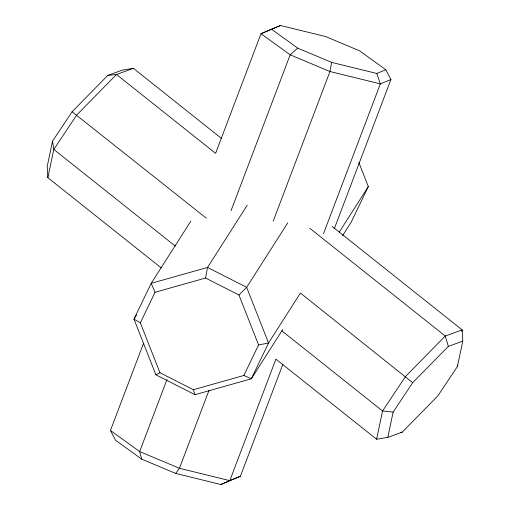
<?xml version="1.0" encoding="UTF-8"?>
<svg xmlns="http://www.w3.org/2000/svg" width="510" height="510" viewBox="0 0 510 510"><rect width="100%" height="100%" fill="white"/><g stroke="black" fill="none" stroke-linecap="round" stroke-linejoin="round"><path stroke-width="0.76" d="M161.249 267.903L47.844 177.678L47.213 166.438L52.562 141.117L72.088 111.76L107.769 75.41L116.49 74.486L215.602 153.338L260.98 33.73L271.498 29.223L297.674 48.118L331.634 62.386L329.964 71.521L273.181 221.2M282.712 329.562L251.322 378.79L243.869 375.468L193.366 389.716L159.981 372.733L140.352 322.824L155.053 292.281L205.555 278.033L207.532 267.438L247.197 205.243M47.844 177.678L53.811 149.43L52.562 141.117M376.59 439.225L382.557 410.977L405.444 376.584L445.243 336.039L462.156 329.893L462.787 341.126L457.438 366.454L437.911 395.811L402.231 432.155L387.791 437.401L376.59 439.225L275.91 359.123L229.812 480.637L220.843 484.5L175.689 473.427L141.729 459.153L115.553 440.257L110.453 430.485L143.495 343.389M387.791 437.401L393.14 412.08L412.673 382.723L448.347 346.373L462.787 341.126M461.837 331.417L462.156 329.893L332.137 226.446M166.929 379.663L139.651 451.56L141.729 459.153M231.017 210.745L290.177 54.806L297.674 48.118M208.953 390.481L179.437 468.282L175.689 473.427M323.55 233.554L380.339 83.876L376.788 73.459L331.634 62.386M220.843 484.5L240.395 476.27L282.859 364.344M334.299 228.773L390.921 79.515L385.821 69.742L359.646 50.847L325.686 36.573L280.532 25.5L271.498 29.223M243.869 375.468L258.57 344.926L238.948 295.016L205.555 278.033M358.81 162.384L368.316 186.558L351.09 222.347L342.573 235.697M190.861 221.136L151.196 283.33L133.977 319.113L155.869 374.793L194.986 394.683L251.322 378.79L268.541 343L300.416 293.027L412.673 382.723M136.54 315.084L133.977 319.113L140.352 322.824M287.748 222.883L246.649 287.328L238.948 295.016M339.258 232.126L368.316 186.558M155.869 374.793L159.981 372.733M280.532 25.5L260.98 33.73L290.177 54.806L329.964 71.521L380.339 83.876L390.921 79.515M376.788 73.459L385.821 69.742M240.395 476.27L229.812 480.637L179.437 468.282L139.651 451.56L110.453 430.485M107.769 75.41L122.209 70.163L133.41 68.34L221.315 138.28M133.41 68.34L116.49 74.486L76.691 115.03L53.811 149.43L175.312 246.094M258.57 344.926L268.541 343L246.649 287.328L207.532 267.438L151.196 283.33L155.053 292.281M400.777 432.308L402.231 432.155M393.14 412.08L382.557 410.977L281.877 330.875M72.088 111.76L206.301 218.152M309.678 228.187L445.243 336.039L448.347 346.373M193.366 389.716L194.986 394.683M457.215 364.937L457.438 366.454"/></g></svg>
